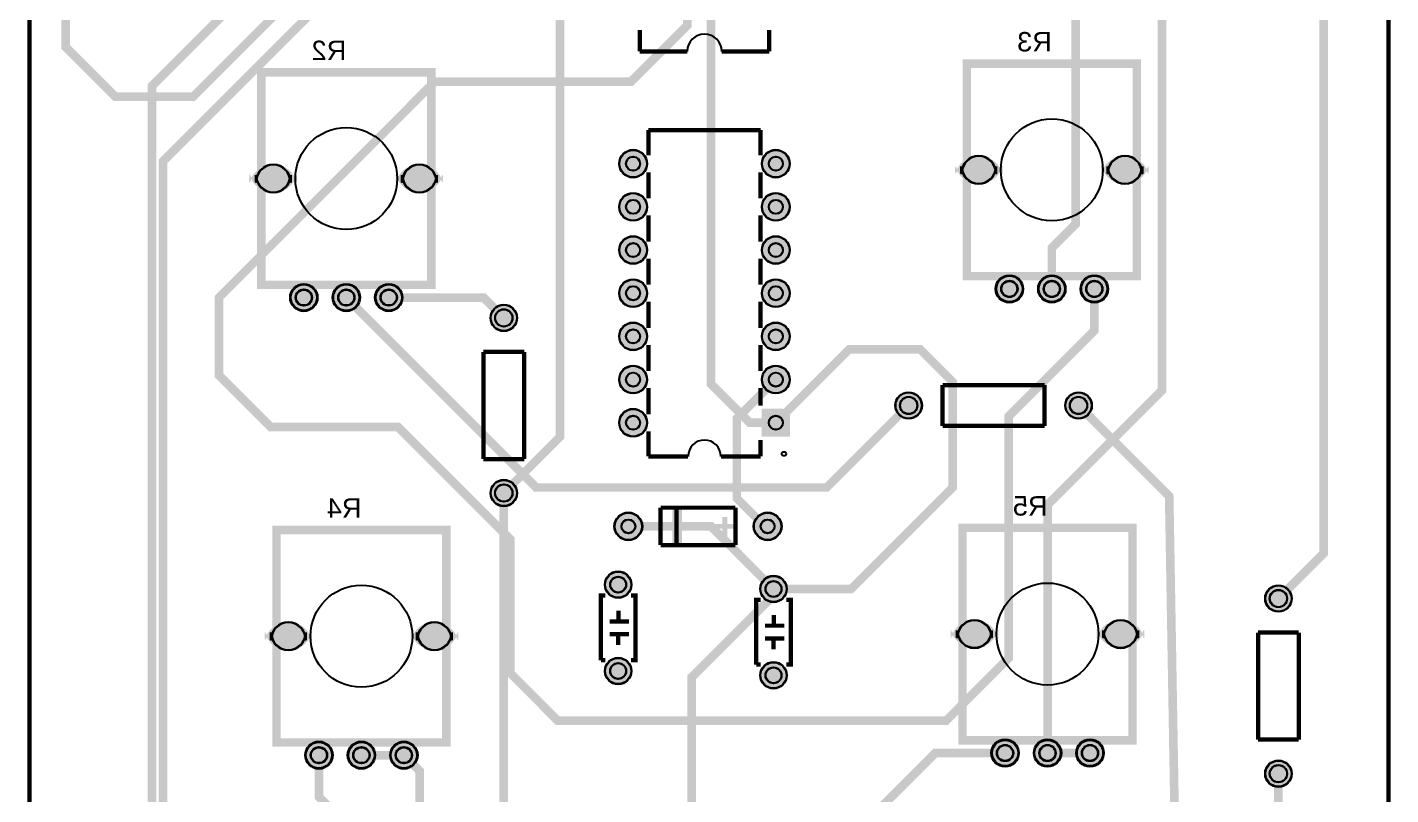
# Model space of a CAD drawing. Extents: x 4326 to 7485, y -399 to 5910.
# Drawn here: x 4326 to 7485, y 1963 to 3741 of the extents above; entities that cross this region are included whole.
import ezdxf

# ---------------------------------------------------------------- set-up
doc = ezdxf.new("R2010")
doc.units = 9
for name, color, linetype, true_color in [('BoardOutLine', 7, 'Continuous', 0xff00ff), ('BottomSilkLayer', 7, 'Continuous', 0x66cc33), ('BottomSolderMaskLayer', 7, 'Continuous', 0xaa00ff), ('Document', 7, 'Continuous', 0xffffff), ('Inner1', 7, 'Continuous', 0x999966), ('Inner2', 7, 'Continuous', 0x008000), ('Multi-Layer', 7, 'Continuous', 0xc0c0c0), ('TopSilkLayer', 7, 'Continuous', 0xffcc00), ('TopSolderMaskLayer', 7, 'Continuous', 0x800080)]:
    doc.layers.add(name, color=color, linetype=linetype, true_color=true_color)
doc.styles.get("Standard").update_dxf_attribs({"font": 'arial.ttf'})

msp = doc.modelspace()

# ---------------------------------------------------------------- hatches: boundary and pattern name
at = {"layer": 'BottomSolderMaskLayer'}
for points in [[(5697.2, 3425, 1), (5762.2, 3425, 1)], [(6027.8, 3425, 1), (6092.8, 3425, 1)], [(4950.9, 3400.8, -0.785398), (4840.6, 3400.8), (4840.6, 3380.4, -0.785398), (4950.9, 3380.4)], [(5289.4, 3400.8, -0.785398), (5179.1, 3400.8), (5179.1, 3380.4, -0.785398), (5289.4, 3380.4)], [(6585.9, 3420.8, -0.785398), (6475.6, 3420.8), (6475.6, 3400.4, -0.785398), (6585.9, 3400.4)], [(6924.4, 3420.8, -0.785398), (6814.1, 3420.8), (6814.1, 3400.4, -0.785398), (6924.4, 3400.4)], [(5697.2, 3325, 1), (5762.2, 3325, 1)], [(6027.8, 3325, 1), (6092.8, 3325, 1)], [(5697.2, 3225, 1), (5762.2, 3225, 1)], [(6027.8, 3225, 1), (6092.8, 3225, 1)], [(6569.6, 3135, 1), (6633.6, 3135, 1)], [(6668, 3135, 1), (6732, 3135, 1)], [(6766.4, 3135, 1), (6830.4, 3135, 1)], [(4934.6, 3115, 1), (4998.6, 3115, 1)], [(5033, 3115, 1), (5097, 3115, 1)], [(5131.4, 3115, 1), (5195.4, 3115, 1)], [(5697.2, 3125, 1), (5762.2, 3125, 1)], [(6027.8, 3125, 1), (6092.8, 3125, 1)], [(5399, 3067.8, 1), (5461, 3067.8, 1)], [(5697.2, 3025, 1), (5762.2, 3025, 1)], [(6027.8, 3025, 1), (6092.8, 3025, 1)], [(5697.2, 2925, 1), (5762.2, 2925, 1)], [(6027.8, 2925, 1), (6092.8, 2925, 1)], [(6337.1, 2865, 1), (6399.1, 2865, 1)], [(6730.9, 2865, 1), (6792.9, 2865, 1)], [(5697.2, 2825, 1), (5762.2, 2825, 1)], [(6027.9, 2792.5), (6027.9, 2857.5), (6092.9, 2857.5), (6092.9, 2792.5)], [(5399, 2662.2, 1), (5461, 2662.2, 1)], [(5686.1, 2585, 1), (5751.1, 2585, 1)], [(6008.9, 2585, 1), (6073.9, 2585, 1)], [(5664, 2450, 1), (5726, 2450, 1)], [(6024, 2440, 1), (6086, 2440, 1)], [(7194, 2417.8, 1), (7256, 2417.8, 1)], [(4985.9, 2340.8, -0.785398), (4875.6, 2340.8), (4875.6, 2320.4, -0.785398), (4985.9, 2320.4)], [(5324.4, 2340.8, -0.785398), (5214.1, 2340.8), (5214.1, 2320.4, -0.785398), (5324.4, 2320.4)], [(6575.9, 2345.8, -0.785398), (6465.6, 2345.8), (6465.6, 2325.4, -0.785398), (6575.9, 2325.4)], [(6914.4, 2345.8, -0.785398), (6804.1, 2345.8), (6804.1, 2325.4, -0.785398), (6914.4, 2325.4)], [(5664, 2250, 1), (5726, 2250, 1)], [(6024, 2240, 1), (6086, 2240, 1)], [(4969.6, 2055, 1), (5033.6, 2055, 1)], [(5068, 2055, 1), (5132, 2055, 1)], [(5166.4, 2055, 1), (5230.4, 2055, 1)], [(6559.6, 2060, 1), (6623.6, 2060, 1)], [(6658, 2060, 1), (6722, 2060, 1)], [(6756.4, 2060, 1), (6820.4, 2060, 1)], [(7194, 2012.2, 1), (7256, 2012.2, 1)]]:
    msp.add_hatch(color=256, dxfattribs=at).paths.add_polyline_path(points)
at = {"layer": 'Document'}
for points in [[(5843, 2629.1), (5820.9, 2629.1), (5820.9, 2540.9), (5843, 2540.9)], [(5936.7, 2574), (5936.7, 2607), (5947.7, 2607), (5947.7, 2574), (5947.7, 2563), (5936.7, 2563)], [(5931.2, 2590.5), (5964.3, 2590.5), (5964.3, 2579.5), (5931.2, 2579.5), (5920.2, 2579.5), (5920.2, 2590.5)]]:
    msp.add_hatch(color=256, dxfattribs=at).paths.add_polyline_path(points)
at = {"layer": 'Multi-Layer'}
for points in [[(5698.2, 3425, 1), (5761.2, 3425, 1)], [(6028.8, 3425, 1), (6091.8, 3425, 1)], [(4948.9, 3400.4, -0.785398), (4842.6, 3400.4), (4842.6, 3380.7, -0.785398), (4948.9, 3380.7)], [(5287.4, 3400.4, -0.785398), (5181.1, 3400.4), (5181.1, 3380.7, -0.785398), (5287.4, 3380.7)], [(6583.9, 3420.4, -0.785398), (6477.6, 3420.4), (6477.6, 3400.7, -0.785398), (6583.9, 3400.7)], [(6922.4, 3420.4, -0.785398), (6816.1, 3420.4), (6816.1, 3400.7, -0.785398), (6922.4, 3400.7)], [(5698.2, 3325, 1), (5761.2, 3325, 1)], [(6028.8, 3325, 1), (6091.8, 3325, 1)], [(5698.2, 3225, 1), (5761.2, 3225, 1)], [(6028.8, 3225, 1), (6091.8, 3225, 1)], [(6571.6, 3135, 1), (6631.6, 3135, 1)], [(6670, 3135, 1), (6730, 3135, 1)], [(6768.4, 3135, 1), (6828.4, 3135, 1)], [(4936.6, 3115, 1), (4996.6, 3115, 1)], [(5035, 3115, 1), (5095, 3115, 1)], [(5133.4, 3115, 1), (5193.4, 3115, 1)], [(5698.2, 3125, 1), (5761.2, 3125, 1)], [(6028.8, 3125, 1), (6091.8, 3125, 1)], [(5400, 3067.8, 1), (5460, 3067.8, 1)], [(5698.2, 3025, 1), (5761.2, 3025, 1)], [(6028.8, 3025, 1), (6091.8, 3025, 1)], [(5698.2, 2925, 1), (5761.2, 2925, 1)], [(6028.8, 2925, 1), (6091.8, 2925, 1)], [(6338.1, 2865, 1), (6398.1, 2865, 1)], [(6731.9, 2865, 1), (6791.9, 2865, 1)], [(5698.2, 2825, 1), (5761.2, 2825, 1)], [(6028.9, 2793.5), (6028.9, 2856.5), (6091.9, 2856.5), (6091.9, 2793.5)], [(5400, 2662.2, 1), (5460, 2662.2, 1)], [(5687.1, 2585, 1), (5750.1, 2585, 1)], [(6009.9, 2585, 1), (6072.9, 2585, 1)], [(5665, 2450, 1), (5725, 2450, 1)], [(6025, 2440, 1), (6085, 2440, 1)], [(7195, 2417.8, 1), (7255, 2417.8, 1)], [(4983.9, 2340.4, -0.785398), (4877.6, 2340.4), (4877.6, 2320.7, -0.785398), (4983.9, 2320.7)], [(5322.4, 2340.4, -0.785398), (5216.1, 2340.4), (5216.1, 2320.7, -0.785398), (5322.4, 2320.7)], [(6573.9, 2345.4, -0.785398), (6467.6, 2345.4), (6467.6, 2325.7, -0.785398), (6573.9, 2325.7)], [(6912.4, 2345.4, -0.785398), (6806.1, 2345.4), (6806.1, 2325.7, -0.785398), (6912.4, 2325.7)], [(5665, 2250, 1), (5725, 2250, 1)], [(6025, 2240, 1), (6085, 2240, 1)], [(6561.6, 2060, 1), (6621.6, 2060, 1)], [(6660, 2060, 1), (6720, 2060, 1)], [(6758.4, 2060, 1), (6818.4, 2060, 1)], [(4971.6, 2055, 1), (5031.6, 2055, 1)], [(5070, 2055, 1), (5130, 2055, 1)], [(5168.4, 2055, 1), (5228.4, 2055, 1)], [(7195, 2012.2, 1), (7255, 2012.2, 1)]]:
    msp.add_hatch(color=256, dxfattribs=at).paths.add_polyline_path(points)
at = {"layer": 'TopSolderMaskLayer'}
for points in [[(5697.2, 3425, 1), (5762.2, 3425, 1)], [(6027.8, 3425, 1), (6092.8, 3425, 1)], [(4950.9, 3400.8, -0.785398), (4840.6, 3400.8), (4840.6, 3380.4, -0.785398), (4950.9, 3380.4)], [(5289.4, 3400.8, -0.785398), (5179.1, 3400.8), (5179.1, 3380.4, -0.785398), (5289.4, 3380.4)], [(6585.9, 3420.8, -0.785398), (6475.6, 3420.8), (6475.6, 3400.4, -0.785398), (6585.9, 3400.4)], [(6924.4, 3420.8, -0.785398), (6814.1, 3420.8), (6814.1, 3400.4, -0.785398), (6924.4, 3400.4)], [(5697.2, 3325, 1), (5762.2, 3325, 1)], [(6027.8, 3325, 1), (6092.8, 3325, 1)], [(5697.2, 3225, 1), (5762.2, 3225, 1)], [(6027.8, 3225, 1), (6092.8, 3225, 1)], [(6569.6, 3135, 1), (6633.6, 3135, 1)], [(6668, 3135, 1), (6732, 3135, 1)], [(6766.4, 3135, 1), (6830.4, 3135, 1)], [(4934.6, 3115, 1), (4998.6, 3115, 1)], [(5033, 3115, 1), (5097, 3115, 1)], [(5131.4, 3115, 1), (5195.4, 3115, 1)], [(5697.2, 3125, 1), (5762.2, 3125, 1)], [(6027.8, 3125, 1), (6092.8, 3125, 1)], [(5399, 3067.8, 1), (5461, 3067.8, 1)], [(5697.2, 3025, 1), (5762.2, 3025, 1)], [(6027.8, 3025, 1), (6092.8, 3025, 1)], [(5697.2, 2925, 1), (5762.2, 2925, 1)], [(6027.8, 2925, 1), (6092.8, 2925, 1)], [(6337.1, 2865, 1), (6399.1, 2865, 1)], [(6730.9, 2865, 1), (6792.9, 2865, 1)], [(5697.2, 2825, 1), (5762.2, 2825, 1)], [(6027.9, 2792.5), (6027.9, 2857.5), (6092.9, 2857.5), (6092.9, 2792.5)], [(5399, 2662.2, 1), (5461, 2662.2, 1)], [(5686.1, 2585, 1), (5751.1, 2585, 1)], [(6008.9, 2585, 1), (6073.9, 2585, 1)], [(5664, 2450, 1), (5726, 2450, 1)], [(6024, 2440, 1), (6086, 2440, 1)], [(7194, 2417.8, 1), (7256, 2417.8, 1)], [(4985.9, 2340.8, -0.785398), (4875.6, 2340.8), (4875.6, 2320.4, -0.785398), (4985.9, 2320.4)], [(5324.4, 2340.8, -0.785398), (5214.1, 2340.8), (5214.1, 2320.4, -0.785398), (5324.4, 2320.4)], [(6575.9, 2345.8, -0.785398), (6465.6, 2345.8), (6465.6, 2325.4, -0.785398), (6575.9, 2325.4)], [(6914.4, 2345.8, -0.785398), (6804.1, 2345.8), (6804.1, 2325.4, -0.785398), (6914.4, 2325.4)], [(5664, 2250, 1), (5726, 2250, 1)], [(6024, 2240, 1), (6086, 2240, 1)], [(4969.6, 2055, 1), (5033.6, 2055, 1)], [(5068, 2055, 1), (5132, 2055, 1)], [(5166.4, 2055, 1), (5230.4, 2055, 1)], [(6559.6, 2060, 1), (6623.6, 2060, 1)], [(6658, 2060, 1), (6722, 2060, 1)], [(6756.4, 2060, 1), (6820.4, 2060, 1)], [(7194, 2012.2, 1), (7256, 2012.2, 1)]]:
    msp.add_hatch(color=256, dxfattribs=at).paths.add_polyline_path(points)

# ---------------------------------------------------------------- linework, layer by layer
at = {"layer": 'BoardOutLine', "const_width": 10}
msp.add_lwpolyline([(4330.7, 5905.5), (7480.3, 5905.5), (7480.3, -393.7), (4330.7, -393.7), (4330.7, 5905.5)], close=True, dxfattribs=at)
at = {"layer": 'BottomSilkLayer', "const_width": 19.7}
for points in [[(6896.9, 3656.7), (6503.1, 3656.7), (6503.1, 3164.5), (6896.9, 3164.5), (6896.9, 3656.7)], [(5261.9, 3636.7), (4868.1, 3636.7), (4868.1, 3144.5), (5261.9, 3144.5), (5261.9, 3636.7)], [(6886.9, 2581.7), (6493.1, 2581.7), (6493.1, 2089.5), (6886.9, 2089.5), (6886.9, 2581.7)], [(5296.9, 2576.7), (4903.1, 2576.7), (4903.1, 2084.5), (5296.9, 2084.5), (5296.9, 2576.7)]]:
    msp.add_lwpolyline(points, close=True, dxfattribs=at)
at = {"layer": 'BottomSilkLayer'}
for centre in [(5065, 3390.6), (6700, 3410.6), (5100, 2330.6), (6690, 2335.6)]:
    msp.add_circle(centre, 118.1, dxfattribs=at)
at = {"layer": 'BottomSolderMaskLayer'}
for points in [[(6490.1, 3418.8), (6490.1, 3402.4)], [(6571.3, 3418.8), (6571.3, 3402.4)], [(6828.7, 3418.8), (6828.7, 3402.4)], [(6909.9, 3418.8), (6909.9, 3402.4)], [(4855.1, 3398.8), (4855.1, 3382.4)], [(4936.3, 3398.8), (4936.3, 3382.4)], [(5193.7, 3398.8), (5193.7, 3382.4)], [(5274.9, 3398.8), (5274.9, 3382.4)], [(4890.1, 2338.8), (4890.1, 2322.4)], [(4971.3, 2338.8), (4971.3, 2322.4)], [(5228.7, 2338.8), (5228.7, 2322.4)], [(5309.9, 2338.8), (5309.9, 2322.4)], [(6480.1, 2343.8), (6480.1, 2327.4)], [(6561.3, 2343.8), (6561.3, 2327.4)], [(6818.7, 2343.8), (6818.7, 2327.4)], [(6899.9, 2343.8), (6899.9, 2327.4)]]:
    msp.add_lwpolyline(points, close=True, dxfattribs=at)
for centre, radius in [((5729.7, 3425), 32.5), ((6060.3, 3425), 32.5), ((5729.6, 3425), 16.5), ((6060.4, 3425), 16.5), ((5729.7, 3325), 32.5), ((6060.3, 3325), 32.5), ((5729.6, 3325), 16.5), ((6060.4, 3325), 16.5), ((5729.7, 3225), 32.5), ((6060.3, 3225), 32.5), ((5729.6, 3225), 16.5), ((6060.4, 3225), 16.5), ((6601.6, 3135), 32), ((6700, 3135), 32), ((6798.4, 3135), 32), ((4966.6, 3115), 32), ((4966.6, 3115), 19.2), ((5065, 3115), 32), ((5065, 3115), 19.2), ((5163.4, 3115), 32), ((5163.4, 3115), 19.2), ((5729.7, 3125), 32.5), ((5729.6, 3125), 16.5), ((6060.3, 3125), 32.5), ((6060.4, 3125), 16.5), ((6601.6, 3135), 19.2), ((6700, 3135), 19.2), ((6798.4, 3135), 19.2), ((5430, 3067.8), 31), ((5430, 3067.8), 20.3), ((5729.7, 3025), 32.5), ((5729.6, 3025), 16.5), ((6060.3, 3025), 32.5), ((6060.4, 3025), 16.5), ((5729.7, 2925), 32.5), ((5729.6, 2925), 16.5), ((6060.3, 2925), 32.5), ((6060.4, 2925), 16.5), ((6368.1, 2865), 31), ((6368.2, 2865), 20.3), ((6761.9, 2865), 31), ((6761.8, 2865), 20.3), ((5729.7, 2825), 32.5), ((5729.6, 2825), 16.5), ((6060.4, 2825), 16.5), ((5430, 2662.2), 31), ((5430, 2662.2), 20.3), ((5718.6, 2585), 32.5), ((5718.6, 2585), 16.2), ((6041.4, 2585), 32.5), ((6041.4, 2585), 16.2), ((5695, 2450), 31), ((5695, 2450), 18.6), ((6055, 2440), 31), ((6055, 2440), 18.6), ((7225, 2417.8), 31), ((7225, 2417.8), 20.3), ((5695, 2250), 31), ((5695, 2250), 18.6), ((6055, 2240), 31), ((6055, 2240), 18.6), ((5001.6, 2055), 32), ((5100, 2055), 32), ((5198.4, 2055), 32), ((6591.6, 2060), 32), ((6690, 2060), 32), ((6788.4, 2060), 32), ((5001.6, 2055), 19.2), ((5100, 2055), 19.2), ((5198.4, 2055), 19.2), ((6591.6, 2060), 19.2), ((6690, 2060), 19.2), ((6788.4, 2060), 19.2), ((7225, 2012.2), 31), ((7225, 2012.2), 20.3)]:
    msp.add_circle(centre, radius, dxfattribs=at)
for centre, start, end in [((4895.7, 3382.4), 360, 540), ((5234.3, 3382.4), 360, 540), ((6530.7, 3402.4), 360, 540), ((6530.7, 3418.8), 540, 360), ((6869.3, 3402.4), 360, 540), ((6869.3, 3418.8), 540, 360), ((4895.7, 3398.8), 540, 360), ((5234.3, 3398.8), 540, 360), ((4930.7, 2322.4), 360, 540), ((4930.7, 2338.8), 540, 360), ((5269.3, 2322.4), 360, 540), ((5269.3, 2338.8), 540, 360), ((6520.7, 2327.4), 360, 540), ((6520.7, 2343.8), 540, 360), ((6859.3, 2327.4), 360, 540), ((6859.3, 2343.8), 540, 360)]:
    msp.add_arc(centre, 40.6, start, end, dxfattribs=at)
at = {"layer": 'Inner1', "const_width": 20}
for points in [[(5320, 4400), (5320, 4315), (5120, 4115), (4695, 4115), (4415, 3835), (4415, 3695), (4530, 3580), (4710, 3580), (4975, 3845), (5515, 3845), (5745, 4075)], [(6798.4, 3135), (6798.4, 3038.4), (6600, 2840), (6600, 2280), (6455, 2135), (5555, 2135), (5445, 2245), (5445, 2555), (5185, 2815), (4890, 2815), (4770, 2935), (4770, 3115), (5270, 3615), (5725, 3615), (5855, 3745), (5855, 3965), (5745, 4075)], [(6045, 3975), (5910, 3840), (5910, 2915), (6000, 2825), (6060.3, 2825)], [(4630, 1495.1), (4640, 1505.1), (4640, 3430), (4985, 3775), (5745, 3775)], [(5065, 3115), (5505, 2675), (6178.1, 2675), (6368.1, 2865)], [(5430, 3067.8), (5382.8, 3115), (5163.4, 3115)], [(6060.3, 2825), (6230.3, 2995), (6395, 2995), (6470, 2920), (6470, 2675), (6235, 2440), (6055, 2440)], [(6865, 1770), (6985, 1890), (6971.9, 2655), (6761.9, 2865)], [(6055, 2440), (5910, 2585), (5718.6, 2585)], [(6591.6, 2060), (6430, 2060), (6095, 1725), (6095, 1545), (5885, 1335), (5680, 1335), (5590, 1245), (5590, 1110), (5665, 1035), (5980, 1035), (6300, 715), (6550, 715), (7150, 1315), (7150, 1410), (7075, 1485), (6715, 1485), (6578.6, 1348.6), (6578.6, 1325)], [(7225, 2012.2), (7225, 1895), (7095, 1765), (7085, 1765)]]:
    msp.add_lwpolyline(points, dxfattribs=at)
at = {"layer": 'Inner2', "const_width": 20}
for points in [[(7225, 2417.8), (7330, 2522.8), (7330, 4935), (7200, 5065), (6765, 5065), (6385, 5445), (5720, 5445), (5660, 5385), (5660, 5120), (5755, 5025), (5840, 5025), (5900, 4965), (5900, 4635)], [(6772.2, 4835), (6955, 4652.2), (6955, 2900), (6690, 2635), (6690, 2060)], [(6822.2, 4630), (6755, 4562.8), (6755, 3285), (6700, 3230), (6700, 3135)], [(5005, 1500.1), (4615, 1890.1), (4615, 3605), (4920, 3910), (5165, 3910), (5630, 4375), (5745, 4375)], [(5745, 4075), (5560, 3890), (5560, 2792.2), (5430, 2662.2)], [(6060.3, 2925), (5970, 2834.7), (5970, 2650), (6035, 2585), (6041.4, 2585)], [(5945, 1545), (5750, 1350), (5625, 1350), (5430, 1545), (5430, 2662.2)], [(5800, 1540), (5870, 1610), (5870, 1845), (5865, 1850), (5865, 2235), (6055, 2425), (6055, 2440)], [(6285, 1770), (7000, 1055), (7000, 185), (6740, -75), (4840, -75), (4465, 300), (4465, 1060), (4710, 1305), (4975, 1305), (5125, 1455), (5125, 1835), (5001.6, 1958.4), (5001.6, 2055)], [(5198.4, 2055), (5235, 2018.4), (5235, 1330), (4920, 1015), (4615, 1015), (4540, 945), (4540, 345), (4885, 0), (6675, 0), (6925, 250), (6925, 685), (5980, 1630), (5955, 1630)], [(5198.4, 2055), (5100, 2055)], [(6690, 2060), (6788.4, 2060)]]:
    msp.add_lwpolyline(points, dxfattribs=at)
at = {"layer": 'Multi-Layer'}
for points in [[(6491.3, 3418.5), (6491.3, 3402.7)], [(6570.1, 3418.5), (6570.1, 3402.7)], [(6829.9, 3418.5), (6829.9, 3402.7)], [(6908.7, 3418.5), (6908.7, 3402.7)], [(4856.3, 3398.5), (4856.3, 3382.7)], [(4935.1, 3398.5), (4935.1, 3382.7)], [(5194.9, 3398.5), (5194.9, 3382.7)], [(5273.7, 3398.5), (5273.7, 3382.7)], [(4891.3, 2338.5), (4891.3, 2322.7)], [(4970.1, 2338.5), (4970.1, 2322.7)], [(5229.9, 2338.5), (5229.9, 2322.7)], [(5308.7, 2338.5), (5308.7, 2322.7)], [(6481.3, 2343.5), (6481.3, 2327.7)], [(6560.1, 2343.5), (6560.1, 2327.7)], [(6819.9, 2343.5), (6819.9, 2327.7)], [(6898.7, 2343.5), (6898.7, 2327.7)]]:
    msp.add_lwpolyline(points, close=True, dxfattribs=at)
for centre, radius in [((5729.7, 3425), 31.5), ((6060.3, 3425), 31.5), ((5729.6, 3425), 16), ((6060.4, 3425), 16), ((5729.7, 3325), 31.5), ((6060.3, 3325), 31.5), ((5729.6, 3325), 16), ((6060.4, 3325), 16), ((5729.7, 3225), 31.5), ((6060.3, 3225), 31.5), ((5729.6, 3225), 16), ((6060.4, 3225), 16), ((6601.6, 3135), 30), ((6700, 3135), 30), ((6798.4, 3135), 30), ((4966.6, 3115), 30), ((4966.6, 3115), 18), ((5065, 3115), 30), ((5065, 3115), 18), ((5163.4, 3115), 30), ((5163.4, 3115), 18), ((5729.7, 3125), 31.5), ((5729.6, 3125), 16), ((6060.3, 3125), 31.5), ((6060.4, 3125), 16), ((6601.6, 3135), 18), ((6700, 3135), 18), ((6798.4, 3135), 18), ((5430, 3067.8), 30), ((5430, 3067.8), 19.7), ((5729.7, 3025), 31.5), ((5729.6, 3025), 16), ((6060.3, 3025), 31.5), ((6060.4, 3025), 16), ((5729.7, 2925), 31.5), ((5729.6, 2925), 16), ((6060.3, 2925), 31.5), ((6060.4, 2925), 16), ((6368.1, 2865), 30), ((6368.2, 2865), 19.7), ((6761.9, 2865), 30), ((6761.8, 2865), 19.7), ((5729.7, 2825), 31.5), ((5729.6, 2825), 16), ((6060.4, 2825), 16), ((5430, 2662.2), 30), ((5430, 2662.2), 19.7), ((5718.6, 2585), 31.5), ((5718.6, 2585), 15.7), ((6041.4, 2585), 31.5), ((6041.4, 2585), 15.7), ((5695, 2450), 30), ((5695, 2450), 18), ((6055, 2440), 30), ((6055, 2440), 18), ((7225, 2417.8), 30), ((7225, 2417.8), 19.7), ((5695, 2250), 30), ((5695, 2250), 18), ((6055, 2240), 30), ((6055, 2240), 18), ((6591.6, 2060), 30), ((6690, 2060), 30), ((6788.4, 2060), 30), ((5001.6, 2055), 30), ((5001.6, 2055), 18), ((5100, 2055), 30), ((5100, 2055), 18), ((5198.4, 2055), 30), ((5198.4, 2055), 18), ((6591.6, 2060), 18), ((6690, 2060), 18), ((6788.4, 2060), 18), ((7225, 2012.2), 30), ((7225, 2012.2), 19.7)]:
    msp.add_circle(centre, radius, dxfattribs=at)
for centre, start, end in [((4895.7, 3382.7), 360, 540), ((5234.3, 3382.7), 360, 540), ((6530.7, 3402.7), 360, 540), ((6530.7, 3418.5), 540, 360), ((6869.3, 3402.7), 360, 540), ((6869.3, 3418.5), 540, 360), ((4895.7, 3398.5), 540, 360), ((5234.3, 3398.5), 540, 360), ((4930.7, 2322.7), 360, 540), ((4930.7, 2338.5), 540, 360), ((5269.3, 2322.7), 360, 540), ((5269.3, 2338.5), 540, 360), ((6520.7, 2327.7), 360, 540), ((6520.7, 2343.5), 540, 360), ((6859.3, 2327.7), 360, 540), ((6859.3, 2343.5), 540, 360)]:
    msp.add_arc(centre, 39.4, start, end, dxfattribs=at)
at = {"layer": 'TopSilkLayer', "const_width": 10}
for points in [[(5745, 3685), (5745, 3734.4)], [(6045, 3734.4), (6045, 3685)], [(5745, 3685), (5855, 3685)], [(6045, 3685), (5935, 3685)], [(5765.1, 3503), (6024.9, 3503)], [(5765.1, 3444.7), (5765.1, 3503)], [(6024.9, 3444.7), (6024.9, 3503)], [(5765.1, 3344.7), (5765.1, 3405.3)], [(6024.9, 3344.7), (6024.9, 3405.3)], [(5765.1, 3244.7), (5765.1, 3305.3)], [(6024.9, 3244.7), (6024.9, 3305.3)], [(5765.1, 3144.7), (5765.1, 3205.3)], [(6024.9, 3144.7), (6024.9, 3205.3)], [(5765.1, 3044.7), (5765.1, 3105.3)], [(6024.9, 3044.7), (6024.9, 3105.3)], [(5765.1, 2944.7), (5765.1, 3005.3)], [(6024.9, 2944.7), (6024.9, 3005.3)], [(5382.8, 2741), (5382.8, 2989)], [(5382.8, 2989), (5477.2, 2989)], [(5477.2, 2989), (5477.2, 2741)], [(5765.1, 2844.7), (5765.1, 2905.3)], [(6024.9, 2864.7), (6024.9, 2905.3)], [(6446.9, 2817.8), (6446.9, 2912.2)], [(6683.1, 2912.2), (6446.9, 2912.2)], [(6683.1, 2912.2), (6683.1, 2817.8)], [(6683.1, 2817.8), (6446.9, 2817.8)], [(5765.1, 2747), (5765.1, 2805.3)], [(6024.9, 2747), (6024.9, 2785.3)], [(5765.1, 2747), (5857, 2747)], [(6024.9, 2747), (5933, 2747)], [(5477.2, 2741), (5382.8, 2741)], [(5793.4, 2628.3), (5966.6, 2628.3)], [(5793.4, 2628.3), (5793.4, 2541.7)], [(5830.4, 2628.3), (5830.4, 2541.7)], [(5966.6, 2628.3), (5966.6, 2541.7)], [(5793.4, 2541.7), (5966.6, 2541.7)], [(5655, 2275), (5655, 2425), (5665, 2425)], [(5725, 2425), (5735, 2425), (5735, 2275), (5725, 2275)], [(6015, 2265), (6015, 2415), (6025, 2415)], [(6085, 2415), (6095, 2415), (6095, 2265), (6085, 2265)], [(5675, 2365), (5720, 2365)], [(5695.5, 2365), (5695.5, 2390)], [(6055.5, 2355), (6055.5, 2380)], [(5675, 2335), (5720, 2335)], [(5695, 2310), (5695, 2335)], [(6035, 2355), (6080, 2355)], [(7177.8, 2091), (7177.8, 2339)], [(7177.8, 2339), (7272.2, 2339)], [(7272.2, 2339), (7272.2, 2091)], [(6035, 2325), (6080, 2325)], [(6055, 2300), (6055, 2325)], [(5665, 2275), (5655, 2275)], [(6025, 2265), (6015, 2265)], [(7272.2, 2091), (7177.8, 2091)]]:
    msp.add_lwpolyline(points, dxfattribs=at)
at = {"layer": 'TopSilkLayer'}
msp.add_circle((6079, 2753), 5, dxfattribs=at)
for centre, radius, start, end in [((5895, 3685), 40, 0, 180), ((5895, 2747), 38, 359.9646, 179.9646)]:
    msp.add_arc(centre, radius, start, end, dxfattribs=at)
at = {"layer": 'TopSolderMaskLayer'}
for points in [[(6490.1, 3418.8), (6490.1, 3402.4)], [(6571.3, 3418.8), (6571.3, 3402.4)], [(6828.7, 3418.8), (6828.7, 3402.4)], [(6909.9, 3418.8), (6909.9, 3402.4)], [(4855.1, 3398.8), (4855.1, 3382.4)], [(4936.3, 3398.8), (4936.3, 3382.4)], [(5193.7, 3398.8), (5193.7, 3382.4)], [(5274.9, 3398.8), (5274.9, 3382.4)], [(4890.1, 2338.8), (4890.1, 2322.4)], [(4971.3, 2338.8), (4971.3, 2322.4)], [(5228.7, 2338.8), (5228.7, 2322.4)], [(5309.9, 2338.8), (5309.9, 2322.4)], [(6480.1, 2343.8), (6480.1, 2327.4)], [(6561.3, 2343.8), (6561.3, 2327.4)], [(6818.7, 2343.8), (6818.7, 2327.4)], [(6899.9, 2343.8), (6899.9, 2327.4)]]:
    msp.add_lwpolyline(points, close=True, dxfattribs=at)
for centre, radius in [((5729.7, 3425), 32.5), ((6060.3, 3425), 32.5), ((5729.6, 3425), 16.5), ((6060.4, 3425), 16.5), ((5729.7, 3325), 32.5), ((6060.3, 3325), 32.5), ((5729.6, 3325), 16.5), ((6060.4, 3325), 16.5), ((5729.7, 3225), 32.5), ((6060.3, 3225), 32.5), ((5729.6, 3225), 16.5), ((6060.4, 3225), 16.5), ((6601.6, 3135), 32), ((6700, 3135), 32), ((6798.4, 3135), 32), ((4966.6, 3115), 32), ((4966.6, 3115), 19.2), ((5065, 3115), 32), ((5065, 3115), 19.2), ((5163.4, 3115), 32), ((5163.4, 3115), 19.2), ((5729.7, 3125), 32.5), ((5729.6, 3125), 16.5), ((6060.3, 3125), 32.5), ((6060.4, 3125), 16.5), ((6601.6, 3135), 19.2), ((6700, 3135), 19.2), ((6798.4, 3135), 19.2), ((5430, 3067.8), 31), ((5430, 3067.8), 20.3), ((5729.7, 3025), 32.5), ((5729.6, 3025), 16.5), ((6060.3, 3025), 32.5), ((6060.4, 3025), 16.5), ((5729.7, 2925), 32.5), ((5729.6, 2925), 16.5), ((6060.3, 2925), 32.5), ((6060.4, 2925), 16.5), ((6368.1, 2865), 31), ((6368.2, 2865), 20.3), ((6761.9, 2865), 31), ((6761.8, 2865), 20.3), ((5729.7, 2825), 32.5), ((5729.6, 2825), 16.5), ((6060.4, 2825), 16.5), ((5430, 2662.2), 31), ((5430, 2662.2), 20.3), ((5718.6, 2585), 32.5), ((5718.6, 2585), 16.2), ((6041.4, 2585), 32.5), ((6041.4, 2585), 16.2), ((5695, 2450), 31), ((5695, 2450), 18.6), ((6055, 2440), 31), ((6055, 2440), 18.6), ((7225, 2417.8), 31), ((7225, 2417.8), 20.3), ((5695, 2250), 31), ((5695, 2250), 18.6), ((6055, 2240), 31), ((6055, 2240), 18.6), ((5001.6, 2055), 32), ((5100, 2055), 32), ((5198.4, 2055), 32), ((6591.6, 2060), 32), ((6690, 2060), 32), ((6788.4, 2060), 32), ((5001.6, 2055), 19.2), ((5100, 2055), 19.2), ((5198.4, 2055), 19.2), ((6591.6, 2060), 19.2), ((6690, 2060), 19.2), ((6788.4, 2060), 19.2), ((7225, 2012.2), 31), ((7225, 2012.2), 20.3)]:
    msp.add_circle(centre, radius, dxfattribs=at)
for centre, start, end in [((4895.7, 3382.4), 360, 540), ((5234.3, 3382.4), 360, 540), ((6530.7, 3402.4), 360, 540), ((6530.7, 3418.8), 540, 360), ((6869.3, 3402.4), 360, 540), ((6869.3, 3418.8), 540, 360), ((4895.7, 3398.8), 540, 360), ((5234.3, 3398.8), 540, 360), ((4930.7, 2322.4), 360, 540), ((4930.7, 2338.8), 540, 360), ((5269.3, 2322.4), 360, 540), ((5269.3, 2338.8), 540, 360), ((6520.7, 2327.4), 360, 540), ((6520.7, 2343.8), 540, 360), ((6859.3, 2327.4), 360, 540), ((6859.3, 2343.8), 540, 360)]:
    msp.add_arc(centre, 40.6, start, end, dxfattribs=at)

# ---------------------------------------------------------------- texts
at = {"layer": 'BottomSilkLayer', "text_generation_flag": 2}
for s, p in [('R3', (6700, 3685)), ('R2', (5065, 3665)), ('R5', (6690, 2610)), ('R4', (5100, 2605))]:
    msp.add_text(s, height=45, dxfattribs=at).set_placement(p)

doc.saveas('drawing.dxf')
